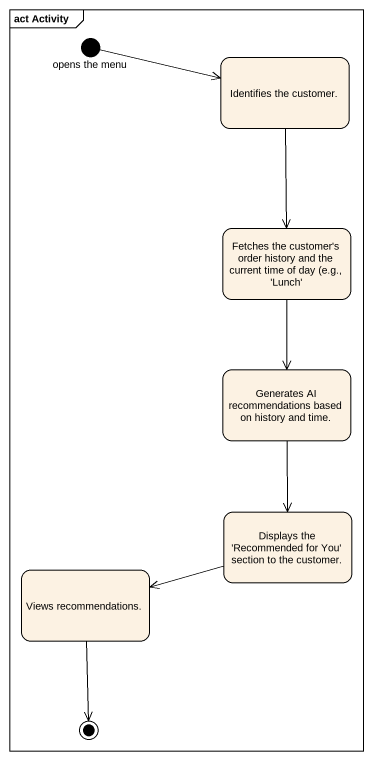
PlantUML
@startuml
mainframe act Activity
hide empty description
state "opens the menu" as opens_the_menu <<start>>
state "Identifies the customer." as Identifies_the_customer
state "Fetches the customer's order history and the current time of day (e.g., 'Lunch'" as Fetches_the_customer_s
state "Generates AI recommendations based on history and time." as Generates_AI
state "Displays the 'Recommended for You' section to the customer." as Displays_the_Recommended
state "Views recommendations." as Views_recommendations
opens_the_menu -right-> Identifies_the_customer
Identifies_the_customer --> Fetches_the_customer_s
Fetches_the_customer_s --> Generates_AI
Generates_AI --> Displays_the_Recommended
Displays_the_Recommended -left-> Views_recommendations
Views_recommendations --> [*]
@enduml
